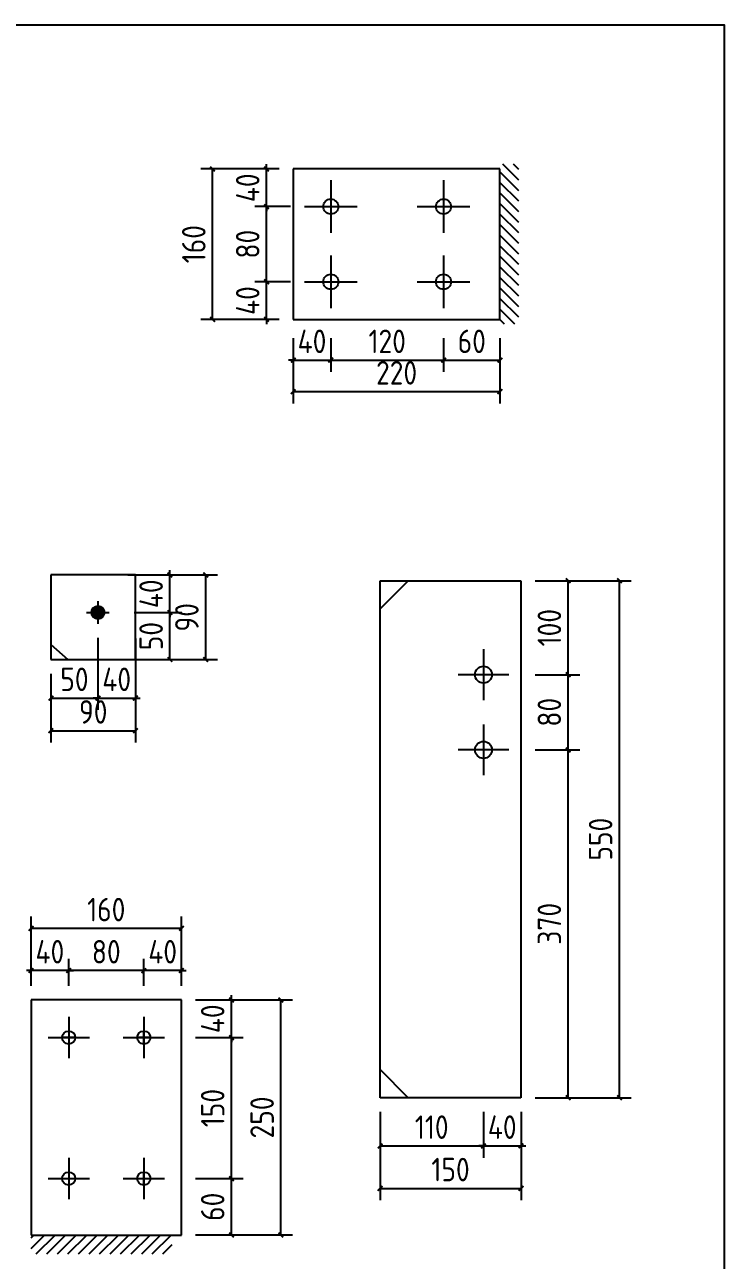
# Model space of a CAD drawing. Extents: x 810015 to 1451442, y -271755 to 145013.
# Drawn here: x 981218 to 996108, y 37564 to 63852 of the extents above; entities that cross this region are included whole.
import ezdxf

# ---------------------------------------------------------------- set-up
doc = ezdxf.new("R2010")
doc.units = 0
doc.header["$LTSCALE"] = 1000
doc.header["$MEASUREMENT"] = 0
doc.styles.get("Standard").update_dxf_attribs({"font": 'gbenor.shx', "bigfont": 'gbcbig.shx'})
doc.dimstyles.get("Standard").update_dxf_attribs({"dimscale": 100, "dimtxt": 2.5, "dimasz": 1, "dimexe": 2.5, "dimexo": 3, "dimgap": 1.5, "dimtad": 1, "dimdec": 0, "dimzin": 0, "dimdsep": 46, "dimtxsty": 'Standard', "dimblk": 'ARCHTICK', "dimcen": 0.09, "dimadec": 0, "dimazin": 0, "dimtfac": 1, "dimtdec": 0, "dimtix": 1, "dimtmove": 2, "dimatfit": 3, "dimfxl": 1, "dimtolj": 1, "dimtzin": 0, "dimarcsym": 0})

# ---------------------------------------------------------------- blocks, each defined once
blk = doc.blocks.new('_ArchTick')
at = {"color": 0, "linetype": 'ByBlock', "const_width": 0.4}
blk.add_lwpolyline([(-0.5, -0.5), (0.5, 0.5)], dxfattribs=at)
blk = doc.blocks.new('*D1052')
at = {"color": 0, "lineweight": -2}
for p, q in [((983546, 51344), (984559, 51344)), ((984309, 50344), (984309, 51344)), ((983546, 50344), (984559, 50344))]:
    blk.add_line(p, q, dxfattribs=at)
at = {"layer": 'Defpoints', "color": 0}
for p in [(983246, 51344), (984309, 51344), (983246, 50344)]:
    blk.add_point(p, dxfattribs=at)
at = {"color": 0, "lineweight": -2, "xscale": 100, "yscale": 100, "zscale": 100}
for p, rotation in [((984309, 51344), 90), ((984309, 50344), 270)]:
    blk.add_blockref('_ArchTick', p, dxfattribs=dict(at, rotation=rotation))
at = {"color": 0, "insert": (983909, 50844), "char_height": 500, "attachment_point": 5, "rotation": 90}
blk.add_mtext('\\A1;50', dxfattribs=at)
blk = doc.blocks.new('*D1053')
at = {"color": 0, "lineweight": -2}
for p, q in [((983416, 52144), (984559, 52144)), ((984309, 52144), (984309, 52244)), ((984309, 51344), (984309, 52144)), ((984054, 51344), (984059, 51344)), ((984309, 51344), (984309, 51244))]:
    blk.add_line(p, q, dxfattribs=at)
at = {"layer": 'Defpoints', "color": 0}
for p in [(983116, 52144), (984309, 52144), (984354, 51344)]:
    blk.add_point(p, dxfattribs=at)
at = {"color": 0, "lineweight": -2, "xscale": 100, "yscale": 100, "zscale": 100}
for p, rotation in [((984309, 52144), 270), ((984309, 51344), 90)]:
    blk.add_blockref('_ArchTick', p, dxfattribs=dict(at, rotation=rotation))
at = {"color": 0, "insert": (983909, 51744), "char_height": 500, "attachment_point": 5, "rotation": 90}
blk.add_mtext('\\A1;40', dxfattribs=at)
blk = doc.blocks.new('*D1054')
at = {"color": 0, "lineweight": -2}
for p, q in [((982776, 50804), (982776, 49274)), ((981776, 50044), (981776, 49274)), ((981776, 49524), (982776, 49524))]:
    blk.add_line(p, q, dxfattribs=at)
at = {"layer": 'Defpoints', "color": 0}
for p in [(982776, 51104), (981776, 50344), (982776, 49524)]:
    blk.add_point(p, dxfattribs=at)
at = {"color": 0, "lineweight": -2, "xscale": 100, "yscale": 100, "zscale": 100, "rotation": 180}
blk.add_blockref('_ArchTick', (981776, 49524), dxfattribs=at)
at = {"color": 0, "lineweight": -2, "xscale": 100, "yscale": 100, "zscale": 100}
blk.add_blockref('_ArchTick', (982776, 49524), dxfattribs=at)
at = {"color": 0, "insert": (982276, 49924), "char_height": 500, "attachment_point": 5}
blk.add_mtext('\\A1;50', dxfattribs=at)
blk = doc.blocks.new('*D1055')
at = {"color": 0, "lineweight": -2}
for p, q in [((982776, 50804), (982776, 49274)), ((983576, 50792), (983576, 49274)), ((982776, 49524), (982676, 49524)), ((982776, 49524), (983576, 49524)), ((983576, 49524), (983676, 49524))]:
    blk.add_line(p, q, dxfattribs=at)
at = {"layer": 'Defpoints', "color": 0}
for p in [(982776, 51104), (983576, 51092), (983576, 49524)]:
    blk.add_point(p, dxfattribs=at)
at = {"color": 0, "lineweight": -2, "xscale": 100, "yscale": 100, "zscale": 100}
blk.add_blockref('_ArchTick', (982776, 49524), dxfattribs=at)
at = {"color": 0, "lineweight": -2, "xscale": 100, "yscale": 100, "zscale": 100, "rotation": 180}
blk.add_blockref('_ArchTick', (983576, 49524), dxfattribs=at)
at = {"color": 0, "insert": (983176, 49924), "char_height": 500, "attachment_point": 5}
blk.add_mtext('\\A1;40', dxfattribs=at)
blk = doc.blocks.new('*D309')
at = {"color": 0, "lineweight": -2}
for p, q in [((981776, 50044), (981776, 48581)), ((983576, 50192), (983576, 48581)), ((981776, 48831), (983576, 48831))]:
    blk.add_line(p, q, dxfattribs=at)
at = {"layer": 'Defpoints', "color": 0}
for p in [(983576, 50492), (981776, 50344), (983576, 48831)]:
    blk.add_point(p, dxfattribs=at)
at = {"color": 0, "lineweight": -2, "xscale": 100, "yscale": 100, "zscale": 100, "rotation": 180}
blk.add_blockref('_ArchTick', (981776, 48831), dxfattribs=at)
at = {"color": 0, "lineweight": -2, "xscale": 100, "yscale": 100, "zscale": 100}
blk.add_blockref('_ArchTick', (983576, 48831), dxfattribs=at)
at = {"color": 0, "insert": (982676, 49231), "char_height": 500, "attachment_point": 5}
blk.add_mtext('\\A1;90', dxfattribs=at)
blk = doc.blocks.new('*D1056')
at = {"color": 0, "lineweight": -2}
for p, q in [((983724, 52144), (985320, 52144)), ((985070, 50344), (985070, 52144)), ((983724, 50344), (985320, 50344))]:
    blk.add_line(p, q, dxfattribs=at)
at = {"layer": 'Defpoints', "color": 0}
for p in [(983424, 52144), (985070, 52144), (983424, 50344)]:
    blk.add_point(p, dxfattribs=at)
at = {"color": 0, "lineweight": -2, "xscale": 100, "yscale": 100, "zscale": 100}
for p, rotation in [((985070, 52144), 90), ((985070, 50344), 270)]:
    blk.add_blockref('_ArchTick', p, dxfattribs=dict(at, rotation=rotation))
at = {"color": 0, "insert": (984670, 51244), "char_height": 500, "attachment_point": 5, "rotation": 90}
blk.add_mtext('\\A1;90', dxfattribs=at)
blk = doc.blocks.new('*D1078')
at = {"color": 0, "lineweight": -2}
for p, q in [((988781, 40723), (988781, 39746)), ((990981, 40723), (990981, 39746)), ((988781, 39996), (990981, 39996))]:
    blk.add_line(p, q, dxfattribs=at)
at = {"layer": 'Defpoints', "color": 0}
for p in [(988781, 41023), (990981, 41023), (990981, 39996)]:
    blk.add_point(p, dxfattribs=at)
at = {"color": 0, "lineweight": -2, "xscale": 100, "yscale": 100, "zscale": 100, "rotation": 180}
blk.add_blockref('_ArchTick', (988781, 39996), dxfattribs=at)
at = {"color": 0, "lineweight": -2, "xscale": 100, "yscale": 100, "zscale": 100}
blk.add_blockref('_ArchTick', (990981, 39996), dxfattribs=at)
at = {"color": 0, "insert": (989881, 40396), "char_height": 500, "attachment_point": 5}
blk.add_mtext('\\A1;110', dxfattribs=at)
blk = doc.blocks.new('*D1079')
at = {"color": 0, "lineweight": -2}
for p, q in [((990981, 40723), (990981, 39746)), ((991781, 40723), (991781, 39746)), ((990981, 39996), (990881, 39996)), ((990981, 39996), (991781, 39996)), ((991781, 39996), (991881, 39996))]:
    blk.add_line(p, q, dxfattribs=at)
at = {"layer": 'Defpoints', "color": 0}
for p in [(990981, 41023), (991781, 41023), (991781, 39996)]:
    blk.add_point(p, dxfattribs=at)
at = {"color": 0, "lineweight": -2, "xscale": 100, "yscale": 100, "zscale": 100}
blk.add_blockref('_ArchTick', (990981, 39996), dxfattribs=at)
at = {"color": 0, "lineweight": -2, "xscale": 100, "yscale": 100, "zscale": 100, "rotation": 180}
blk.add_blockref('_ArchTick', (991781, 39996), dxfattribs=at)
at = {"color": 0, "insert": (991381, 40396), "char_height": 500, "attachment_point": 5}
blk.add_mtext('\\A1;40', dxfattribs=at)
blk = doc.blocks.new('*D315')
at = {"color": 0, "lineweight": -2}
for p, q in [((988781, 40723), (988781, 38844)), ((991781, 40723), (991781, 38844)), ((988781, 39094), (991781, 39094))]:
    blk.add_line(p, q, dxfattribs=at)
at = {"layer": 'Defpoints', "color": 0}
for p in [(988781, 41023), (991781, 41023), (991781, 39094)]:
    blk.add_point(p, dxfattribs=at)
at = {"color": 0, "lineweight": -2, "xscale": 100, "yscale": 100, "zscale": 100, "rotation": 180}
blk.add_blockref('_ArchTick', (988781, 39094), dxfattribs=at)
at = {"color": 0, "lineweight": -2, "xscale": 100, "yscale": 100, "zscale": 100}
blk.add_blockref('_ArchTick', (991781, 39094), dxfattribs=at)
at = {"color": 0, "insert": (990281, 39494), "char_height": 500, "attachment_point": 5}
blk.add_mtext('\\A1;150', dxfattribs=at)
blk = doc.blocks.new('*D316')
at = {"color": 0, "lineweight": -2}
for p, q in [((992081, 48423), (993035, 48423)), ((992785, 41023), (992785, 48423)), ((992081, 41023), (993035, 41023))]:
    blk.add_line(p, q, dxfattribs=at)
at = {"layer": 'Defpoints', "color": 0}
for p in [(991781, 48423), (992785, 48423), (991781, 41023)]:
    blk.add_point(p, dxfattribs=at)
at = {"color": 0, "lineweight": -2, "xscale": 100, "yscale": 100, "zscale": 100}
for p, rotation in [((992785, 48423), 90), ((992785, 41023), 270)]:
    blk.add_blockref('_ArchTick', p, dxfattribs=dict(at, rotation=rotation))
at = {"color": 0, "insert": (992385, 44723), "char_height": 500, "attachment_point": 5, "rotation": 90}
blk.add_mtext('\\A1;370', dxfattribs=at)
blk = doc.blocks.new('*D317')
at = {"color": 0, "lineweight": -2}
for p, q in [((992081, 50023), (993035, 50023)), ((992785, 48423), (992785, 50023)), ((992081, 48423), (993035, 48423))]:
    blk.add_line(p, q, dxfattribs=at)
at = {"layer": 'Defpoints', "color": 0}
for p in [(991781, 50023), (992785, 50023), (991781, 48423)]:
    blk.add_point(p, dxfattribs=at)
at = {"color": 0, "lineweight": -2, "xscale": 100, "yscale": 100, "zscale": 100}
for p, rotation in [((992785, 50023), 90), ((992785, 48423), 270)]:
    blk.add_blockref('_ArchTick', p, dxfattribs=dict(at, rotation=rotation))
at = {"color": 0, "insert": (992385, 49223), "char_height": 500, "attachment_point": 5, "rotation": 90}
blk.add_mtext('\\A1;80', dxfattribs=at)
blk = doc.blocks.new('*D1080')
at = {"color": 0, "lineweight": -2}
for p, q in [((992081, 52023), (993035, 52023)), ((992785, 50023), (992785, 52023)), ((992081, 50023), (993035, 50023))]:
    blk.add_line(p, q, dxfattribs=at)
at = {"layer": 'Defpoints', "color": 0}
for p in [(991781, 52023), (992785, 52023), (991781, 50023)]:
    blk.add_point(p, dxfattribs=at)
at = {"color": 0, "lineweight": -2, "xscale": 100, "yscale": 100, "zscale": 100}
for p, rotation in [((992785, 52023), 90), ((992785, 50023), 270)]:
    blk.add_blockref('_ArchTick', p, dxfattribs=dict(at, rotation=rotation))
at = {"color": 0, "insert": (992385, 51023), "char_height": 500, "attachment_point": 5, "rotation": 90}
blk.add_mtext('\\A1;100', dxfattribs=at)
blk = doc.blocks.new('*D318')
at = {"color": 0, "lineweight": -2}
for p, q in [((992081, 52023), (994125, 52023)), ((993875, 41023), (993875, 52023)), ((992081, 41023), (994125, 41023))]:
    blk.add_line(p, q, dxfattribs=at)
at = {"layer": 'Defpoints', "color": 0}
for p in [(991781, 52023), (993875, 52023), (991781, 41023)]:
    blk.add_point(p, dxfattribs=at)
at = {"color": 0, "lineweight": -2, "xscale": 100, "yscale": 100, "zscale": 100}
for p, rotation in [((993875, 52023), 90), ((993875, 41023), 270)]:
    blk.add_blockref('_ArchTick', p, dxfattribs=dict(at, rotation=rotation))
at = {"color": 0, "insert": (993475, 46523), "char_height": 500, "attachment_point": 5, "rotation": 90}
blk.add_mtext('\\A1;550', dxfattribs=at)
blk = doc.blocks.new('*D325')
at = {"color": 0, "lineweight": -2}
for p, q in [((986933, 57182), (986933, 56465)), ((987733, 57182), (987733, 56465)), ((986933, 56715), (986833, 56715)), ((986933, 56715), (987733, 56715)), ((987733, 56715), (987833, 56715))]:
    blk.add_line(p, q, dxfattribs=at)
at = {"layer": 'Defpoints', "color": 0}
for p in [(986933, 57482), (987733, 57482), (987733, 56715)]:
    blk.add_point(p, dxfattribs=at)
at = {"color": 0, "lineweight": -2, "xscale": 100, "yscale": 100, "zscale": 100}
blk.add_blockref('_ArchTick', (986933, 56715), dxfattribs=at)
at = {"color": 0, "lineweight": -2, "xscale": 100, "yscale": 100, "zscale": 100, "rotation": 180}
blk.add_blockref('_ArchTick', (987733, 56715), dxfattribs=at)
at = {"color": 0, "insert": (987333, 57115), "char_height": 500, "attachment_point": 5}
blk.add_mtext('\\A1;40', dxfattribs=at)
blk = doc.blocks.new('*D326')
at = {"color": 0, "lineweight": -2}
for p, q in [((987733, 57182), (987733, 56465)), ((990133, 57182), (990133, 56465)), ((987733, 56715), (990133, 56715))]:
    blk.add_line(p, q, dxfattribs=at)
at = {"layer": 'Defpoints', "color": 0}
for p in [(987733, 57482), (990133, 57482), (990133, 56715)]:
    blk.add_point(p, dxfattribs=at)
at = {"color": 0, "lineweight": -2, "xscale": 100, "yscale": 100, "zscale": 100, "rotation": 180}
blk.add_blockref('_ArchTick', (987733, 56715), dxfattribs=at)
at = {"color": 0, "lineweight": -2, "xscale": 100, "yscale": 100, "zscale": 100}
blk.add_blockref('_ArchTick', (990133, 56715), dxfattribs=at)
at = {"color": 0, "insert": (988933, 57115), "char_height": 500, "attachment_point": 5}
blk.add_mtext('\\A1;120', dxfattribs=at)
blk = doc.blocks.new('*D327')
at = {"color": 0, "lineweight": -2}
for p, q in [((990133, 57182), (990133, 56465)), ((991333, 57182), (991333, 56465)), ((990133, 56715), (991333, 56715))]:
    blk.add_line(p, q, dxfattribs=at)
at = {"layer": 'Defpoints', "color": 0}
for p in [(990133, 57482), (991333, 57482), (991333, 56715)]:
    blk.add_point(p, dxfattribs=at)
at = {"color": 0, "lineweight": -2, "xscale": 100, "yscale": 100, "zscale": 100, "rotation": 180}
blk.add_blockref('_ArchTick', (990133, 56715), dxfattribs=at)
at = {"color": 0, "lineweight": -2, "xscale": 100, "yscale": 100, "zscale": 100}
blk.add_blockref('_ArchTick', (991333, 56715), dxfattribs=at)
at = {"color": 0, "insert": (990733, 57115), "char_height": 500, "attachment_point": 5}
blk.add_mtext('\\A1;60', dxfattribs=at)
blk = doc.blocks.new('*D328')
at = {"color": 0, "lineweight": -2}
for p, q in [((986933, 57182), (986933, 55795)), ((991333, 57182), (991333, 55795)), ((986933, 56045), (991333, 56045))]:
    blk.add_line(p, q, dxfattribs=at)
at = {"layer": 'Defpoints', "color": 0}
for p in [(986933, 57482), (991333, 57482), (991333, 56045)]:
    blk.add_point(p, dxfattribs=at)
at = {"color": 0, "lineweight": -2, "xscale": 100, "yscale": 100, "zscale": 100, "rotation": 180}
blk.add_blockref('_ArchTick', (986933, 56045), dxfattribs=at)
at = {"color": 0, "lineweight": -2, "xscale": 100, "yscale": 100, "zscale": 100}
blk.add_blockref('_ArchTick', (991333, 56045), dxfattribs=at)
at = {"color": 0, "insert": (989133, 56445), "char_height": 500, "attachment_point": 5}
blk.add_mtext('\\A1;220', dxfattribs=at)
blk = doc.blocks.new('*D1096')
at = {"color": 0, "lineweight": -2}
for p, q in [((986873, 58382), (986115, 58382)), ((986365, 58382), (986365, 58482)), ((986365, 57582), (986365, 58382)), ((986633, 57582), (986115, 57582)), ((986365, 57582), (986365, 57482))]:
    blk.add_line(p, q, dxfattribs=at)
at = {"layer": 'Defpoints', "color": 0}
for p in [(986365, 58382), (987173, 58382), (986933, 57582)]:
    blk.add_point(p, dxfattribs=at)
at = {"color": 0, "lineweight": -2, "xscale": 100, "yscale": 100, "zscale": 100}
for p, rotation in [((986365, 58382), 270), ((986365, 57582), 90)]:
    blk.add_blockref('_ArchTick', p, dxfattribs=dict(at, rotation=rotation))
at = {"color": 0, "insert": (985965, 57982), "char_height": 500, "attachment_point": 5, "rotation": 90}
blk.add_mtext('\\A1;40', dxfattribs=at)
blk = doc.blocks.new('*D1097')
at = {"color": 0, "lineweight": -2}
for p, q in [((986873, 59982), (986115, 59982)), ((986365, 58382), (986365, 59982)), ((986873, 58382), (986115, 58382))]:
    blk.add_line(p, q, dxfattribs=at)
at = {"layer": 'Defpoints', "color": 0}
for p in [(986365, 59982), (987173, 59982), (987173, 58382)]:
    blk.add_point(p, dxfattribs=at)
at = {"color": 0, "lineweight": -2, "xscale": 100, "yscale": 100, "zscale": 100}
for p, rotation in [((986365, 59982), 90), ((986365, 58382), 270)]:
    blk.add_blockref('_ArchTick', p, dxfattribs=dict(at, rotation=rotation))
at = {"color": 0, "insert": (985965, 59182), "char_height": 500, "attachment_point": 5, "rotation": 90}
blk.add_mtext('\\A1;80', dxfattribs=at)
blk = doc.blocks.new('*D1098')
at = {"color": 0, "lineweight": -2}
for p, q in [((986633, 60782), (986115, 60782)), ((986365, 60782), (986365, 60882)), ((986365, 59982), (986365, 60782)), ((986873, 59982), (986115, 59982)), ((986365, 59982), (986365, 59882))]:
    blk.add_line(p, q, dxfattribs=at)
at = {"layer": 'Defpoints', "color": 0}
for p in [(986365, 60782), (986933, 60782), (987173, 59982)]:
    blk.add_point(p, dxfattribs=at)
at = {"color": 0, "lineweight": -2, "xscale": 100, "yscale": 100, "zscale": 100}
for p, rotation in [((986365, 60782), 270), ((986365, 59982), 90)]:
    blk.add_blockref('_ArchTick', p, dxfattribs=dict(at, rotation=rotation))
at = {"color": 0, "insert": (985965, 60382), "char_height": 500, "attachment_point": 5, "rotation": 90}
blk.add_mtext('\\A1;40', dxfattribs=at)
blk = doc.blocks.new('*D329')
at = {"color": 0, "lineweight": -2}
for p, q in [((986633, 60782), (984967, 60782)), ((985217, 57582), (985217, 60782)), ((986633, 57582), (984967, 57582))]:
    blk.add_line(p, q, dxfattribs=at)
at = {"layer": 'Defpoints', "color": 0}
for p in [(985217, 60782), (986933, 60782), (986933, 57582)]:
    blk.add_point(p, dxfattribs=at)
at = {"color": 0, "lineweight": -2, "xscale": 100, "yscale": 100, "zscale": 100}
for p, rotation in [((985217, 60782), 90), ((985217, 57582), 270)]:
    blk.add_blockref('_ArchTick', p, dxfattribs=dict(at, rotation=rotation))
at = {"color": 0, "insert": (984817, 59182), "char_height": 500, "attachment_point": 5, "rotation": 90}
blk.add_mtext('\\A1;160', dxfattribs=at)
blk = doc.blocks.new('*D1105')
at = {"color": 0, "lineweight": -2}
for p, q in [((984854, 39302), (985869, 39302)), ((985619, 38102), (985619, 39302)), ((984854, 38102), (985869, 38102))]:
    blk.add_line(p, q, dxfattribs=at)
at = {"layer": 'Defpoints', "color": 0}
for p in [(984554, 39302), (985619, 39302), (984554, 38102)]:
    blk.add_point(p, dxfattribs=at)
at = {"color": 0, "lineweight": -2, "xscale": 100, "yscale": 100, "zscale": 100}
for p, rotation in [((985619, 39302), 90), ((985619, 38102), 270)]:
    blk.add_blockref('_ArchTick', p, dxfattribs=dict(at, rotation=rotation))
at = {"color": 0, "insert": (985219, 38702), "char_height": 500, "attachment_point": 5, "rotation": 90}
blk.add_mtext('\\A1;60', dxfattribs=at)
blk = doc.blocks.new('*D340')
at = {"color": 0, "lineweight": -2}
for p, q in [((984854, 42302), (985869, 42302)), ((985619, 39302), (985619, 42302)), ((984854, 39302), (985869, 39302))]:
    blk.add_line(p, q, dxfattribs=at)
at = {"layer": 'Defpoints', "color": 0}
for p in [(984554, 42302), (985619, 42302), (984554, 39302)]:
    blk.add_point(p, dxfattribs=at)
at = {"color": 0, "lineweight": -2, "xscale": 100, "yscale": 100, "zscale": 100}
for p, rotation in [((985619, 42302), 90), ((985619, 39302), 270)]:
    blk.add_blockref('_ArchTick', p, dxfattribs=dict(at, rotation=rotation))
at = {"color": 0, "insert": (985219, 40802), "char_height": 500, "attachment_point": 5, "rotation": 90}
blk.add_mtext('\\A1;150', dxfattribs=at)
blk = doc.blocks.new('*D1106')
at = {"color": 0, "lineweight": -2}
for p, q in [((985619, 43102), (985619, 43202)), ((984854, 43102), (985869, 43102)), ((985619, 42302), (985619, 43102)), ((984854, 42302), (985869, 42302)), ((985619, 42302), (985619, 42202))]:
    blk.add_line(p, q, dxfattribs=at)
at = {"layer": 'Defpoints', "color": 0}
for p in [(984554, 43102), (985619, 43102), (984554, 42302)]:
    blk.add_point(p, dxfattribs=at)
at = {"color": 0, "lineweight": -2, "xscale": 100, "yscale": 100, "zscale": 100}
for p, rotation in [((985619, 43102), 270), ((985619, 42302), 90)]:
    blk.add_blockref('_ArchTick', p, dxfattribs=dict(at, rotation=rotation))
at = {"color": 0, "insert": (985219, 42702), "char_height": 500, "attachment_point": 5, "rotation": 90}
blk.add_mtext('\\A1;40', dxfattribs=at)
blk = doc.blocks.new('*D341')
at = {"color": 0, "lineweight": -2}
for p, q in [((983754, 43402), (983754, 43978)), ((984554, 43402), (984554, 43978)), ((983754, 43728), (983654, 43728)), ((984554, 43728), (983754, 43728)), ((984554, 43728), (984654, 43728))]:
    blk.add_line(p, q, dxfattribs=at)
at = {"layer": 'Defpoints', "color": 0}
for p in [(983754, 43728), (983754, 43102), (984554, 43102)]:
    blk.add_point(p, dxfattribs=at)
at = {"color": 0, "lineweight": -2, "xscale": 100, "yscale": 100, "zscale": 100}
blk.add_blockref('_ArchTick', (983754, 43728), dxfattribs=at)
at = {"color": 0, "lineweight": -2, "xscale": 100, "yscale": 100, "zscale": 100, "rotation": 180}
blk.add_blockref('_ArchTick', (984554, 43728), dxfattribs=at)
at = {"color": 0, "insert": (984154, 44128), "char_height": 500, "attachment_point": 5}
blk.add_mtext('\\A1;40', dxfattribs=at)
blk = doc.blocks.new('*D342')
at = {"color": 0, "lineweight": -2}
for p, q in [((982154, 43402), (982154, 43978)), ((983754, 43402), (983754, 43978)), ((983754, 43728), (982154, 43728))]:
    blk.add_line(p, q, dxfattribs=at)
at = {"layer": 'Defpoints', "color": 0}
for p in [(982154, 43728), (982154, 43102), (983754, 43102)]:
    blk.add_point(p, dxfattribs=at)
at = {"color": 0, "lineweight": -2, "xscale": 100, "yscale": 100, "zscale": 100, "rotation": 180}
blk.add_blockref('_ArchTick', (982154, 43728), dxfattribs=at)
at = {"color": 0, "lineweight": -2, "xscale": 100, "yscale": 100, "zscale": 100}
blk.add_blockref('_ArchTick', (983754, 43728), dxfattribs=at)
at = {"color": 0, "insert": (982954, 44128), "char_height": 500, "attachment_point": 5}
blk.add_mtext('\\A1;80', dxfattribs=at)
blk = doc.blocks.new('*D1107')
at = {"color": 0, "lineweight": -2}
for p, q in [((981354, 43402), (981354, 43978)), ((982154, 43402), (982154, 43978)), ((981354, 43728), (981254, 43728)), ((982154, 43728), (981354, 43728)), ((982154, 43728), (982254, 43728))]:
    blk.add_line(p, q, dxfattribs=at)
at = {"layer": 'Defpoints', "color": 0}
for p in [(981354, 43728), (981354, 43102), (982154, 43102)]:
    blk.add_point(p, dxfattribs=at)
at = {"color": 0, "lineweight": -2, "xscale": 100, "yscale": 100, "zscale": 100}
blk.add_blockref('_ArchTick', (981354, 43728), dxfattribs=at)
at = {"color": 0, "lineweight": -2, "xscale": 100, "yscale": 100, "zscale": 100, "rotation": 180}
blk.add_blockref('_ArchTick', (982154, 43728), dxfattribs=at)
at = {"color": 0, "insert": (981754, 44128), "char_height": 500, "attachment_point": 5}
blk.add_mtext('\\A1;40', dxfattribs=at)
blk = doc.blocks.new('*D343')
at = {"color": 0, "lineweight": -2}
for p, q in [((984854, 43102), (986921, 43102)), ((986671, 38102), (986671, 43102)), ((984854, 38102), (986921, 38102))]:
    blk.add_line(p, q, dxfattribs=at)
at = {"layer": 'Defpoints', "color": 0}
for p in [(984554, 43102), (986671, 43102), (984554, 38102)]:
    blk.add_point(p, dxfattribs=at)
at = {"color": 0, "lineweight": -2, "xscale": 100, "yscale": 100, "zscale": 100}
for p, rotation in [((986671, 43102), 90), ((986671, 38102), 270)]:
    blk.add_blockref('_ArchTick', p, dxfattribs=dict(at, rotation=rotation))
at = {"color": 0, "insert": (986271, 40602), "char_height": 500, "attachment_point": 5, "rotation": 90}
blk.add_mtext('\\A1;250', dxfattribs=at)
blk = doc.blocks.new('*D344')
at = {"color": 0, "lineweight": -2}
for p, q in [((981354, 43402), (981354, 44875)), ((984554, 43402), (984554, 44875)), ((984554, 44625), (981354, 44625))]:
    blk.add_line(p, q, dxfattribs=at)
at = {"layer": 'Defpoints', "color": 0}
for p in [(981354, 44625), (981354, 43102), (984554, 43102)]:
    blk.add_point(p, dxfattribs=at)
at = {"color": 0, "lineweight": -2, "xscale": 100, "yscale": 100, "zscale": 100, "rotation": 180}
blk.add_blockref('_ArchTick', (981354, 44625), dxfattribs=at)
at = {"color": 0, "lineweight": -2, "xscale": 100, "yscale": 100, "zscale": 100}
blk.add_blockref('_ArchTick', (984554, 44625), dxfattribs=at)
at = {"color": 0, "insert": (982954, 45025), "char_height": 500, "attachment_point": 5}
blk.add_mtext('\\A1;160', dxfattribs=at)

msp = doc.modelspace()

# ---------------------------------------------------------------- hatches: boundary and pattern name
h = msp.add_hatch()
h.set_pattern_fill('ANSI31', color=256, scale=100, style=0)
h.set_pattern_definition([(135, (3561605.43, -1097182.67), (112.2532015, 112.2532015), [])])
h.paths.add_polyline_path([(991732.8, 57482), (991332.8, 57482), (991332.8, 60882), (991732.8, 60882)])
h = msp.add_hatch()
h.set_pattern_fill('ANSI31', color=256, scale=20, style=0)
h.set_pattern_definition([(45, (527326.28, -106281.532), (-22.4506403, 22.4506403), [])])
h.paths.add_polyline_path([(982776.3, 51484.5, 0.4142136), (982636.3, 51344.5), (982776.3, 51344.5)])
h.paths.add_polyline_path([(982776.3, 51344.5), (982636.3, 51344.5, 0.4142136), (982776.3, 51204.5)])
h.paths.add_polyline_path([(982916.3, 51344.5), (982776.3, 51344.5), (982776.3, 51204.5, 0.4142136)])
h.paths.add_polyline_path([(982776.3, 51484.5), (982776.3, 51344.5), (982916.3, 51344.5, 0.4142136)])
h = msp.add_hatch()
h.set_pattern_fill('ANSI31', color=2, scale=100, style=0)
h.set_pattern_definition([(45, (-1164685.55, 1953321.57), (-112.2532015, 112.2532015), [])])
h.paths.add_polyline_path([(984354.5, 38101.6), (981354.5, 38101.6), (981354.5, 37701.6), (984354.5, 37701.6)])

# ---------------------------------------------------------------- linework, layer by layer
at = {"color": 2}
for p, q in [((991332.8, 60782), (986932.8, 60782)), ((986932.8, 60782), (986932.8, 57582)), ((991332.8, 57577.1), (991332.8, 60782)), ((986932.8, 57582), (991332.8, 57582)), ((983576.3, 52144.5), (981776.3, 52144.5)), ((981776.3, 52144.5), (981776.3, 50344.5)), ((983576.3, 50344.5), (983576.3, 52144.5)), ((988780.7, 41023), (988780.7, 52023)), ((988780.7, 52023), (991780.7, 52023)), ((989380.7, 52023), (988780.7, 51423)), ((991780.7, 52023), (991780.7, 41023)), ((981776.3, 50344.5), (983576.3, 50344.5)), ((984554.5, 43101.6), (981354.5, 43101.6)), ((981354.5, 43101.6), (981354.5, 38101.6)), ((984554.5, 38101.6), (984554.5, 43101.6)), ((982154.5, 42741.6), (982154.5, 41861.6)), ((983754.5, 42741.6), (983754.5, 41861.6)), ((982154.5, 42441.6), (982154.5, 42301.6)), ((983754.5, 42161.6), (983754.5, 42441.6)), ((981714.5, 42301.6), (982594.5, 42301.6)), ((982294.5, 42301.6), (982014.5, 42301.6)), ((983314.5, 42301.6), (984194.5, 42301.6)), ((983894.5, 42301.6), (983614.5, 42301.6)), ((989380.7, 41023), (988780.7, 41623)), ((991780.7, 41023), (988780.7, 41023)), ((982154.5, 39741.6), (982154.5, 38861.6)), ((983754.5, 39741.6), (983754.5, 38861.6)), ((983754.5, 39161.6), (983754.5, 39441.6)), ((981714.5, 39301.6), (982594.5, 39301.6)), ((983314.5, 39301.6), (984194.5, 39301.6)), ((983754.5, 39301.6), (983894.5, 39301.6)), ((981354.5, 38101.6), (984554.5, 38101.6))]:
    msp.add_line(p, q, dxfattribs=at)
for p, q in [((987732.8, 60542), (987732.8, 59422)), ((990132.8, 60542), (990132.8, 59422)), ((987172.8, 59982), (988292.8, 59982)), ((989572.8, 59982), (990692.8, 59982)), ((987732.8, 58942), (987732.8, 57822)), ((990132.8, 58942), (990132.8, 57822)), ((987172.8, 58382), (988292.8, 58382)), ((989572.8, 58382), (990692.8, 58382)), ((982776.3, 51584.5), (982776.3, 51104.5)), ((982536.3, 51344.5), (983016.3, 51344.5)), ((981776.3, 50664.5), (982136.3, 50344.5)), ((990980.7, 50563), (990980.7, 49483)), ((991520.7, 50023), (990440.7, 50023)), ((990980.7, 48963), (990980.7, 47883)), ((991520.7, 48423), (990440.7, 48423))]:
    msp.add_line(p, q)
msp.add_lwpolyline([(941506.8, 63851.7), (996107.8, 63851.7), (996107.8, 21886.5), (941506.8, 21886.5)], close=True)
for centre, radius in [((987732.8, 59982), 160), ((990132.8, 59982), 160), ((987732.8, 58382), 160), ((990132.8, 58382), 160), ((982776.3, 51344.5), 140), ((990980.7, 50023), 180), ((990980.7, 48423), 180)]:
    msp.add_circle(centre, radius)
for centre in [(982154.5, 42301.6), (983754.5, 42301.6), (982154.5, 39301.6), (983754.5, 39301.6)]:
    msp.add_circle(centre, 140, dxfattribs=at)

# ---------------------------------------------------------------- dimensions: what is measured, and where the dimension line sits
at = {"color": 3}
for base, p1, p2, picture, middle in [((985217.2, 60782), (986932.8, 57582), (986932.8, 60782), '*D329', (984817.2, 59182)), ((986365.2, 60782), (987172.8, 59982), (986932.8, 60782), '*D1098', (985965.2, 60382)), ((986365.2, 59982), (987172.8, 58382), (987172.8, 59982), '*D1097', (985965.2, 59182)), ((986365.2, 58382), (986932.8, 57582), (987172.8, 58382), '*D1096', (985965.2, 57982)), ((984308.6, 52144.5), (984354.3, 51344.5), (983116.3, 52144.5), '*D1053', (983908.6, 51744.5)), ((985070.2, 52144.5), (983424.1, 50344.5), (983424.1, 52144.5), '*D1056', (984670.2, 51244.5)), ((992785.4, 52023), (991780.7, 50023), (991780.7, 52023), '*D1080', (992385.4, 51023)), ((993875.3, 52023), (991780.7, 41023), (991780.7, 52023), '*D318', (993475.3, 46523)), ((984308.6, 51344.5), (983246.3, 50344.5), (983246.3, 51344.5), '*D1052', (983908.6, 50844.5)), ((992785.4, 50023), (991780.7, 48423), (991780.7, 50023), '*D317', (992385.4, 49223)), ((992785.4, 48423), (991780.7, 41023), (991780.7, 48423), '*D316', (992385.4, 44723)), ((985619, 43101.6), (984554.5, 42301.6), (984554.5, 43101.6), '*D1106', (985219, 42701.6)), ((986671, 43101.6), (984554.5, 38101.6), (984554.5, 43101.6), '*D343', (986271, 40601.6)), ((985619, 42301.6), (984554.5, 39301.6), (984554.5, 42301.6), '*D340', (985219, 40801.6)), ((985619, 39301.6), (984554.5, 38101.6), (984554.5, 39301.6), '*D1105', (985219, 38701.6))]:
    dim = msp.add_linear_dim(base=base, p1=p1, p2=p2, angle=90, dimstyle='Standard', override={"dimtxt": 5, "dimlfac": 0.05}, dxfattribs=at)
    dim.commit()
    dim.dimension.update_dxf_attribs({"geometry": picture, "text_midpoint": middle})
for base, p1, p2, picture, middle in [((987732.8, 56714.9), (986932.8, 57482), (987732.8, 57482), '*D325', (987332.8, 57114.9)), ((991332.8, 56045), (986932.8, 57482), (991332.8, 57482), '*D328', (989132.8, 56445)), ((990132.8, 56714.9), (987732.8, 57482), (990132.8, 57482), '*D326', (988932.8, 57114.9)), ((991332.8, 56714.9), (990132.8, 57482), (991332.8, 57482), '*D327', (990732.8, 57114.9)), ((982776.3, 49523.7), (981776.3, 50344.5), (982776.3, 51104.5), '*D1054', (982276.3, 49923.7)), ((983576.3, 49523.7), (982776.3, 51104.5), (983576.3, 51091.9), '*D1055', (983176.3, 49923.7)), ((983576.3, 48831.2), (981776.3, 50344.5), (983576.3, 50491.9), '*D309', (982676.3, 49231.2)), ((981354.5, 44625.1), (984554.5, 43101.6), (981354.5, 43101.6), '*D344', (982954.5, 45025.1)), ((981354.5, 43728.1), (982154.5, 43101.6), (981354.5, 43101.6), '*D1107', (981754.5, 44128.1)), ((982154.5, 43728.1), (983754.5, 43101.6), (982154.5, 43101.6), '*D342', (982954.5, 44128.1)), ((983754.5, 43728.1), (984554.5, 43101.6), (983754.5, 43101.6), '*D341', (984154.5, 44128.1)), ((990980.7, 39995.9), (988780.7, 41023), (990980.7, 41023), '*D1078', (989880.7, 40395.9)), ((991780.7, 39094.4), (988780.7, 41023), (991780.7, 41023), '*D315', (990280.7, 39494.4)), ((991780.7, 39995.9), (990980.7, 41023), (991780.7, 41023), '*D1079', (991380.7, 40395.9))]:
    dim = msp.add_linear_dim(base=base, p1=p1, p2=p2, dimstyle='Standard', override={"dimtxt": 5, "dimlfac": 0.05}, dxfattribs=at)
    dim.commit()
    dim.dimension.update_dxf_attribs({"geometry": picture, "text_midpoint": middle})

doc.saveas('drawing.dxf')
